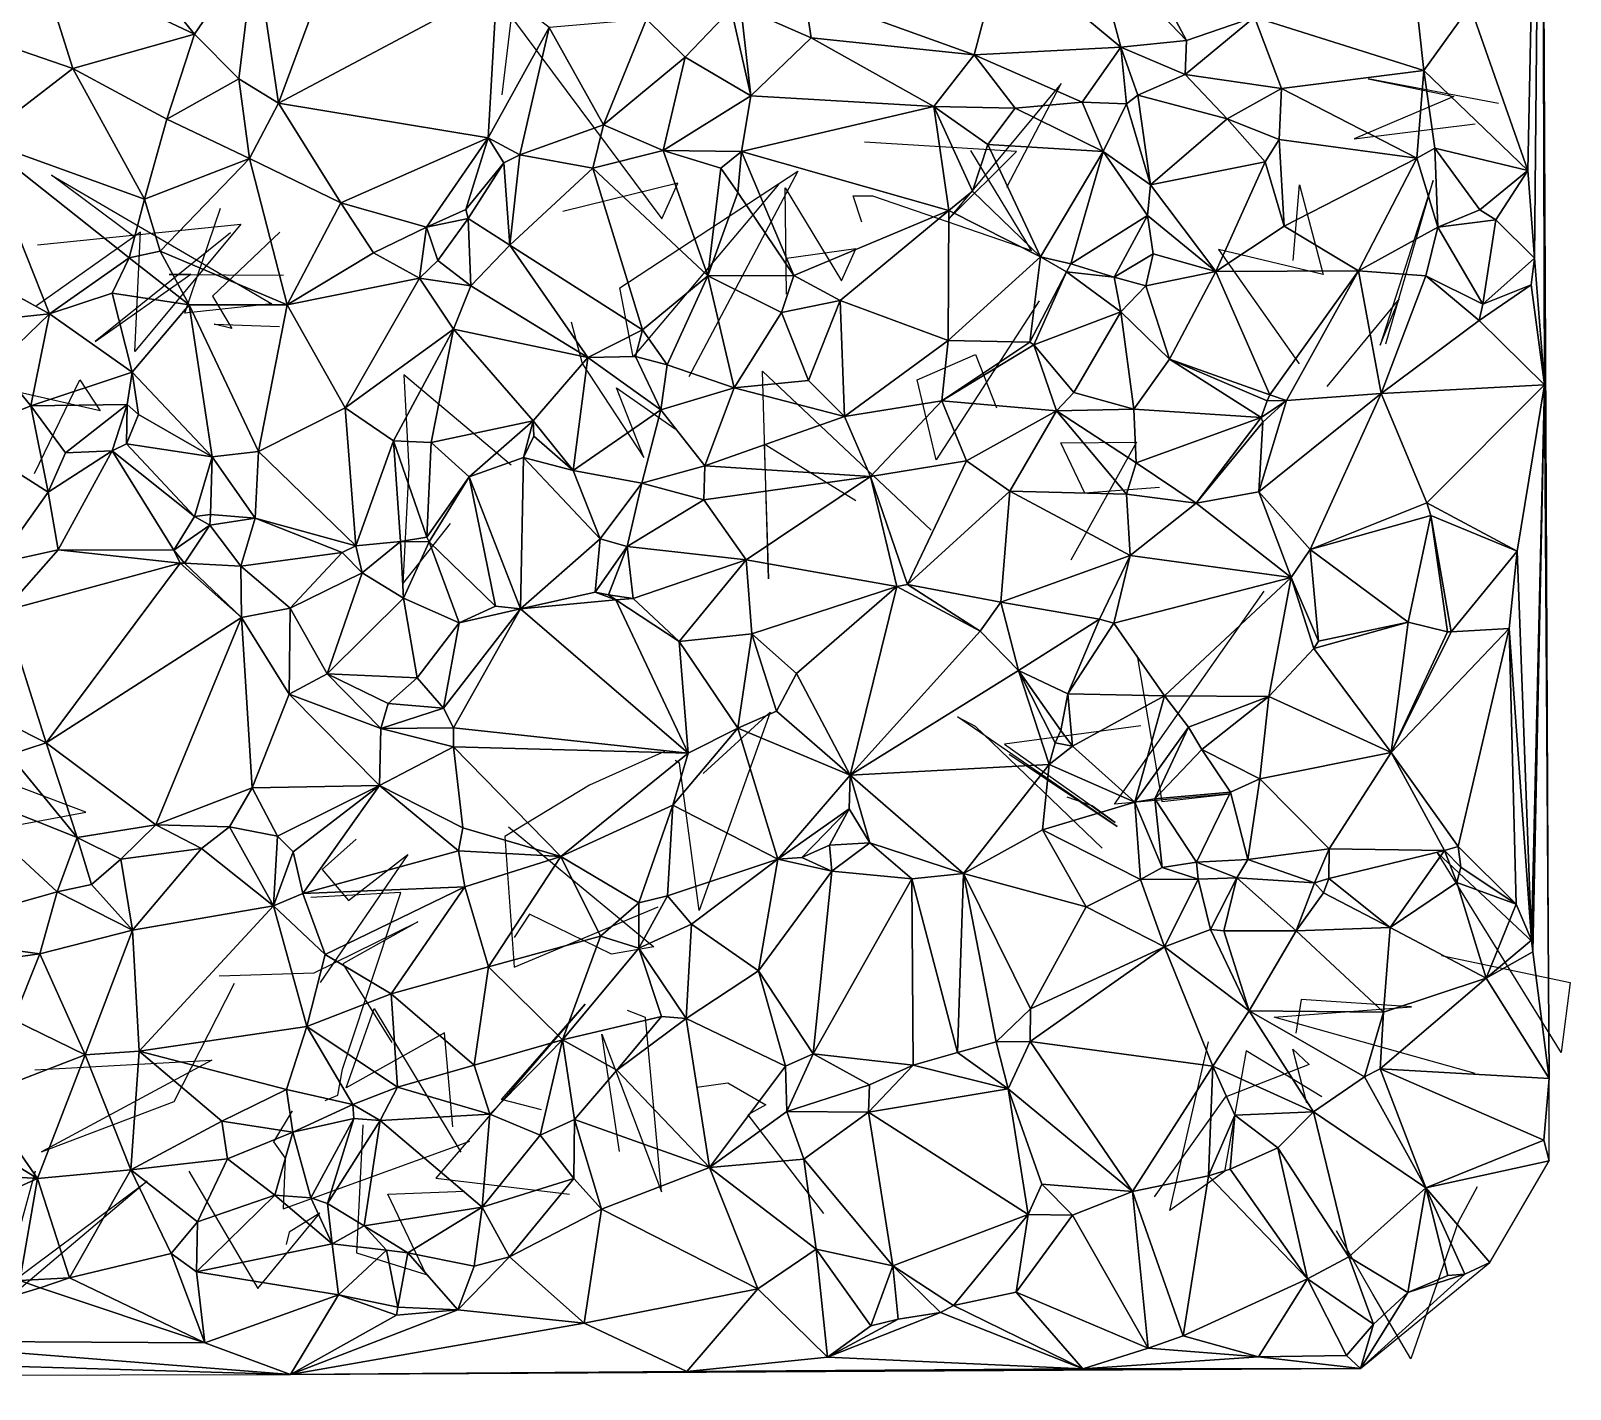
# Model space of a CAD drawing. Header units: metres. Extents: x -15.7 to 15.3, y -15.5 to 15.4.
# Drawn here: x 1.58 to 15.16, y -15.09 to -3.1 of the extents above; entities that cross this region are included whole.
import ezdxf

# ---------------------------------------------------------------- set-up
doc = ezdxf.new("R2010")
doc.units = ezdxf.units.M
doc.layers.add('CRACKS', color=1, linetype='Continuous')
doc.layers.add('STREET_MESH', color=7, linetype='Continuous')

msp = doc.modelspace()

# ---------------------------------------------------------------- linework, layer by layer
at = {"layer": 'CRACKS'}
for points in [[(5.738, -3.666, 0.1), (5.818, -2.979, 0.1), (7.146, -4.76, 0.1), (7.289, -4.444, 0.1), (6.273, -4.695, 0.1)], [(14.532, -3.743, 0.1), (13.382, -3.524, 0.1), (14.139, -3.679, 0.1), (13.258, -4.055, 0.1), (14.327, -3.92, 0.1)], [(10.191, -4.481, 0.1), (10.672, -3.565, 0.1), (9.681, -4.761, 0.1), (10.276, -4.165, 0.1), (8.935, -4.084, 0.1)], [(8.911, -4.788, 0.1), (8.836, -4.557, 0.1), (9.005, -4.558, 0.1), (10.41, -5.038, 0.1), (9.874, -4.156, 0.1)], [(8.177, -4.456, 0.1), (6.892, -5.976, 0.1), (6.776, -5.37, 0.1), (8.346, -4.339, 0.1), (7.384, -6.155, 0.1)], [(2.497, -4.924, 0.1), (1.76, -4.374, 0.1), (3.705, -5.51, 0.1), (2.935, -5.592, 0.1), (3.252, -4.666, 0.1)], [(12.719, -5.126, 0.1), (12.776, -4.46, 0.1), (12.984, -5.251, 0.1), (12.061, -5.031, 0.1), (12.771, -6.04, 0.1)], [(13.537, -5.862, 0.1), (13.955, -4.42, 0.1), (13.486, -5.875, 0.1), (13.656, -5.467, 0.1), (13.016, -6.238, 0.1)], [(8.247, -5.424, 0.1), (8.236, -4.486, 0.1), (8.733, -5.307, 0.1), (8.859, -5.024, 0.1), (8.248, -5.11, 0.1)], [(1.636, -4.989, 0.1), (3.43, -4.808, 0.1), (2.495, -5.93, 0.1), (2.544, -4.878, 0.1), (1.626, -5.527, 0.1)], [(3.338, -4.883, 0.1), (2.145, -5.841, 0.1), (2.989, -5.249, 0.1), (2.798, -5.252, 0.1), (3.806, -5.258, 0.1)], [(3.774, -4.877, 0.1), (3.181, -5.442, 0.1), (3.351, -5.726, 0.1), (3.195, -5.688, 0.1), (3.77, -5.71, 0.1)], [(10.478, -5.482, 0.1), (9.568, -6.887, 0.1), (9.4, -6.18, 0.1), (9.914, -5.956, 0.1), (10.101, -6.427, 0.1)], [(6.347, -5.67, 0.1), (6.442, -6.037, 0.1), (6.987, -6.865, 0.1), (6.745, -6.251, 0.1), (7.264, -6.612, 0.1)], [(8.86, -7.247, 0.1), (8.051, -6.747, 0.1), (8.087, -7.936, 0.1), (8.035, -6.104, 0.1), (9.524, -7.508, 0.1)], [(1.609, -7.006, 0.1), (2.009, -6.179, 0.1), (2.189, -6.454, 0.1), (1.073, -6.2, 0.1), (0.945, -6.641, 0.1)], [(5.815, -6.932, 0.1), (4.869, -6.136, 0.1), (4.912, -6.957, 0.1), (4.86, -7.981, 0.1), (5.281, -7.447, 0.1)], [(11.539, -7.129, 0.1), (10.879, -7.179, 0.1), (10.668, -6.736, 0.1), (11.335, -6.729, 0.1), (10.758, -7.772, 0.1)], [(11.342, -8.615, 0.1), (11.56, -9.902, 0.1), (12.166, -9.833, 0.1), (11.142, -9.926, 0.1), (12.463, -8.046, 0.1)], [(7.512, -9.655, 0.1), (8.104, -9.113, 0.1), (7.475, -10.863, 0.1), (7.303, -9.563, 0.1), (7.263, -9.539, 0.1)], [(10.211, -9.484, 0.1), (11.167, -10.121, 0.1), (9.756, -9.153, 0.1), (9.912, -9.237, 0.1), (11.033, -10.314, 0.1)], [(11.374, -9.234, 0.1), (10.171, -9.396, 0.1), (11.148, -10.085, 0.1), (10.946, -9.94, 0.1), (10.725, -9.863, 0.1)], [(1.492, -10.289, 0.1), (0.432, -9.997, 0.1), (1.039, -10.187, 0.1), (2.062, -9.996, 0.1), (0.521, -9.412, 0.1)], [(7.17, -9.46, 0.1), (6.508, -9.758, 0.1), (5.761, -10.209, 0.1), (5.843, -11.364, 0.1), (7.113, -10.831, 0.1)], [(5.794, -10.124, 0.1), (7.076, -11.183, 0.1), (6.703, -11.247, 0.1), (5.978, -10.894, 0.1), (5.844, -11.102, 0.1)], [(4.447, -10.234, 0.1), (4.147, -10.5, 0.1), (4.381, -10.775, 0.1), (4.904, -10.368, 0.1), (4.131, -11.498, 0.1)], [(14.028, -11.26, 0.1), (15.165, -11.499, 0.1), (15.086, -12.116, 0.1), (13.993, -10.353, 0.1), (14.838, -11.145, 0.1)], [(4.174, -12.539, 0.1), (4.285, -12.491, 0.1), (4.328, -12.262, 0.1), (4.841, -10.703, 0.1), (4.048, -10.748, 0.1)], [(3.238, -11.44, 0.1), (4.077, -11.412, 0.1), (4.993, -10.962, 0.1), (4.331, -11.332, 0.1), (4.762, -12.027, 0.1)], [(1.611, -12.27, 0.1), (3.174, -12.183, 0.1), (1.669, -12.992, 0.1), (2.842, -12.547, 0.1), (3.374, -11.503, 0.1)], [(14.326, -12.301, 0.1), (12.553, -11.805, 0.1), (13.765, -11.714, 0.1), (12.791, -11.647, 0.1), (12.744, -11.946, 0.1)], [(5.302, -12.773, 0.1), (5.229, -11.942, 0.1), (4.359, -12.429, 0.1), (4.607, -11.727, 0.1), (5.373, -12.994, 0.1)], [(6.083, -12.622, 0.1), (5.731, -12.532, 0.1), (6.47, -11.688, 0.1), (5.15, -13.226, 0.1), (6.332, -13.366, 0.1)], [(6.773, -12.988, 0.1), (6.618, -11.953, 0.1), (7.144, -13.346, 0.1), (7.002, -11.806, 0.1), (6.842, -11.744, 0.1)], [(12.84, -12.562, 0.1), (12.717, -12.085, 0.1), (12.861, -12.221, 0.1), (12.119, -12.51, 0.1), (11.492, -13.389, 0.1)], [(12.971, -12.508, 0.1), (12.304, -12.102, 0.1), (12.114, -13.166, 0.1), (11.63, -13.509, 0.1), (11.973, -12.021, 0.1)], [(7.454, -12.423, 0.1), (7.729, -12.383, 0.1), (8.064, -12.579, 0.1), (7.905, -12.667, 0.1), (8.573, -13.535, 0.1)], [(3.883, -12.63, 0.1), (3.718, -12.904, 0.1), (3.82, -13.048, 0.1), (3.803, -13.495, 0.1), (5.451, -12.899, 0.1)], [(4.508, -12.754, 0.1), (4.452, -13.885, 0.1), (5.067, -14.074, 0.1), (4.728, -13.365, 0.1), (5.403, -13.34, 0.1)], [(1.173, -14.315, 0.1), (2.603, -13.252, 0.1), (1.34, -14.319, 0.1), (1.092, -15.087, 0.1), (1.617, -13.16, 0.1)], [(2.971, -13.162, 0.1), (3.58, -14.197, 0.1), (4.127, -13.534, 0.1), (3.858, -13.702, 0.1), (3.831, -13.809, 0.1)], [(14.343, -13.301, 0.1), (14.175, -13.613, 0.1), (13.758, -14.818, 0.1), (13.423, -14.248, 0.1), (13.101, -13.69, 0.1)]]:
    msp.add_polyline3d(points, dxfattribs=at)
at = {"layer": 'STREET_MESH'}
for points in [[(14.283, -2.882), (14.792, -4.332), (14.915, 1.71)], [(14.792, -4.332), (14.85, -5.106), (14.915, 1.71)], [(14.85, -5.106), (14.939, -6.224), (14.915, 1.71)], [(14.939, -6.224), (14.979, -12.345), (14.915, 1.71)], [(3.021, -3.13), (2.011, -1.891), (1.646, -2.481)], [(2.011, -1.891), (3.021, -3.13), (3.558, -2.344)], [(13.712, -1.979), (12.379, -2.981), (13.872, -3.451)], [(14.283, -2.882), (13.712, -1.979), (13.872, -3.451)], [(4.358, -2.137), (3.558, -2.344), (3.762, -3.74)], [(5.69, -2.712), (4.358, -2.137), (3.762, -3.74)], [(10.951, -2.322), (11.779, -3.187), (11.191, -2.089)], [(11.779, -3.187), (12.379, -2.981), (11.191, -2.089)], [(3.021, -3.13), (3.412, -3.525), (3.558, -2.344)], [(3.558, -2.344), (3.412, -3.525), (3.762, -3.74)], [(9.903, -3.314), (10.15, -2.373), (8.405, -2.77)], [(11.199, -3.246), (10.15, -2.373), (9.903, -3.314)], [(10.951, -2.322), (10.15, -2.373), (11.199, -3.246)], [(11.779, -3.187), (10.951, -2.322), (11.199, -3.246)], [(1.646, -2.481), (0.499, -2.937), (1.946, -3.434)], [(3.021, -3.13), (1.646, -2.481), (1.946, -3.434)], [(5.614, -4.046), (5.69, -2.712), (3.762, -3.74)], [(5.69, -2.712), (5.614, -4.046), (6.153, -3.071)], [(7.843, -2.892), (8.464, -3.163), (8.405, -2.77)], [(8.464, -3.163), (9.903, -3.314), (8.405, -2.77)], [(1.946, -3.434), (0.499, -2.937), (1.128, -4.063)], [(7.757, -2.911), (7.012, -2.999), (7.351, -3.332)], [(7.933, -3.673), (7.757, -2.911), (7.351, -3.332)], [(7.933, -3.673), (7.843, -2.892), (7.757, -2.911)], [(7.843, -2.892), (7.933, -3.673), (8.464, -3.163)], [(12.379, -2.981), (11.766, -3.487), (12.615, -3.61)], [(12.379, -2.981), (11.779, -3.187), (11.766, -3.487)], [(12.379, -2.981), (12.615, -3.61), (13.872, -3.451)], [(14.283, -2.882), (13.872, -3.451), (14.792, -4.332)], [(5.614, -4.046), (5.893, -4.196), (6.153, -3.071)], [(6.153, -3.071), (5.893, -4.196), (6.63, -3.929)], [(7.012, -2.999), (6.153, -3.071), (6.63, -3.929)], [(7.351, -3.332), (7.012, -2.999), (6.63, -3.929)], [(2.777, -3.879), (3.021, -3.13), (1.946, -3.434)], [(3.021, -3.13), (2.777, -3.879), (3.412, -3.525)], [(8.464, -3.163), (7.933, -3.673), (9.548, -3.768)], [(8.464, -3.163), (9.548, -3.768), (9.903, -3.314)], [(10.858, -3.729), (11.199, -3.246), (9.903, -3.314)], [(10.858, -3.729), (11.249, -3.745), (11.199, -3.246)], [(11.766, -3.487), (11.779, -3.187), (11.199, -3.246)], [(11.347, -3.669), (11.766, -3.487), (11.199, -3.246)], [(11.249, -3.745), (11.347, -3.669), (11.199, -3.246)], [(7.159, -4.157), (7.351, -3.332), (6.63, -3.929)], [(7.159, -4.157), (7.933, -3.673), (7.351, -3.332)], [(9.548, -3.768), (10.264, -3.783), (9.903, -3.314)], [(10.264, -3.783), (10.858, -3.729), (9.903, -3.314)], [(2.58, -4.585), (1.946, -3.434), (1.128, -4.063)], [(2.58, -4.585), (2.777, -3.879), (1.946, -3.434)], [(3.412, -3.525), (2.777, -3.879), (3.508, -4.227)], [(3.412, -3.525), (3.508, -4.227), (3.762, -3.74)], [(11.347, -3.669), (12.138, -3.876), (11.766, -3.487)], [(11.766, -3.487), (12.138, -3.876), (12.615, -3.61)], [(12.615, -3.61), (13.812, -4.224), (13.872, -3.451)], [(13.812, -4.224), (13.971, -4.137), (13.872, -3.451)], [(13.872, -3.451), (13.971, -4.137), (14.792, -4.332)], [(12.615, -3.61), (12.138, -3.876), (12.597, -4.06)], [(13.812, -4.224), (12.615, -3.61), (12.597, -4.06)], [(3.508, -4.227), (4.314, -4.618), (3.762, -3.74)], [(4.314, -4.618), (5.614, -4.046), (3.762, -3.74)], [(7.933, -3.673), (7.159, -4.157), (7.851, -4.165)], [(7.933, -3.673), (7.851, -4.165), (9.548, -3.768)], [(9.548, -3.768), (7.851, -4.165), (9.679, -4.686)], [(9.888, -4.517), (9.548, -3.768), (9.679, -4.686)], [(9.888, -4.517), (10.025, -4.104), (9.548, -3.768)], [(10.025, -4.104), (10.264, -3.783), (9.548, -3.768)], [(11.042, -4.166), (10.264, -3.783), (10.025, -4.104)], [(10.858, -3.729), (10.264, -3.783), (11.042, -4.166)], [(11.249, -3.745), (10.858, -3.729), (11.042, -4.166)], [(11.46, -4.461), (11.249, -3.745), (11.042, -4.166)], [(11.249, -3.745), (11.46, -4.461), (11.347, -3.669)], [(11.347, -3.669), (11.46, -4.461), (12.138, -3.876)], [(2.777, -3.879), (2.58, -4.585), (3.508, -4.227)], [(5.893, -4.196), (6.538, -4.314), (6.63, -3.929)], [(6.538, -4.314), (7.159, -4.157), (6.63, -3.929)], [(11.46, -4.461), (12.473, -4.257), (12.138, -3.876)], [(12.138, -3.876), (12.473, -4.257), (12.597, -4.06)], [(0.576, -4.958), (1.742, -5.598), (1.128, -4.063)], [(2.445, -5.104), (2.58, -4.585), (1.128, -4.063)], [(1.742, -5.598), (2.445, -5.104), (1.128, -4.063)], [(4.314, -4.618), (5.07, -4.833), (5.614, -4.046)], [(5.614, -4.046), (5.07, -4.833), (5.415, -4.676)], [(5.752, -4.265), (5.614, -4.046), (5.415, -4.676)], [(5.752, -4.265), (5.893, -4.196), (5.614, -4.046)], [(12.473, -4.257), (12.64, -4.825), (12.597, -4.06)], [(12.64, -4.825), (13.812, -4.224), (12.597, -4.06)], [(5.893, -4.196), (5.752, -4.265), (5.804, -4.993)], [(5.893, -4.196), (5.804, -4.993), (6.538, -4.314)], [(7.553, -5.262), (7.159, -4.157), (6.538, -4.314)], [(7.159, -4.157), (7.668, -4.314), (7.851, -4.165)], [(7.159, -4.157), (7.553, -5.262), (7.668, -4.314)], [(7.668, -4.314), (7.818, -4.528), (7.851, -4.165)], [(7.818, -4.528), (8.312, -5.26), (7.851, -4.165)], [(7.851, -4.165), (8.312, -5.26), (9.679, -4.686)], [(9.888, -4.517), (10.489, -5.094), (10.025, -4.104)], [(10.489, -5.094), (11.042, -4.166), (10.025, -4.104)], [(10.756, -5.158), (11.042, -4.166), (10.489, -5.094)], [(11.042, -4.166), (10.756, -5.158), (11.434, -4.729)], [(11.46, -4.461), (11.042, -4.166), (11.434, -4.729)], [(13.997, -4.832), (13.971, -4.137), (13.812, -4.224)], [(13.997, -4.832), (14.366, -4.681), (13.971, -4.137)], [(13.971, -4.137), (14.366, -4.681), (14.792, -4.332)], [(3.508, -4.227), (2.58, -4.585), (2.718, -5.045)], [(3.508, -4.227), (2.718, -5.045), (3.84, -5.518)], [(4.314, -4.618), (3.508, -4.227), (3.84, -5.518)], [(5.438, -4.757), (5.752, -4.265), (5.415, -4.676)], [(5.752, -4.265), (5.438, -4.757), (5.804, -4.993)], [(5.804, -4.993), (6.977, -5.74), (6.538, -4.314)], [(6.977, -5.74), (7.553, -5.262), (6.538, -4.314)], [(7.553, -5.262), (7.818, -4.528), (7.668, -4.314)], [(12.473, -4.257), (11.46, -4.461), (12.036, -5.223)], [(12.64, -4.825), (12.473, -4.257), (12.036, -5.223)], [(13.812, -4.224), (12.64, -4.825), (13.297, -5.218)], [(13.997, -4.832), (13.812, -4.224), (13.297, -5.218)], [(14.366, -4.681), (14.509, -4.769), (14.792, -4.332)], [(14.509, -4.769), (14.85, -5.106), (14.792, -4.332)], [(12.036, -5.223), (11.46, -4.461), (11.434, -4.729)], [(2.58, -4.585), (2.445, -5.104), (2.718, -5.045)], [(4.601, -5.059), (4.314, -4.618), (3.84, -5.518)], [(4.601, -5.059), (5.07, -4.833), (4.314, -4.618)], [(8.312, -5.26), (7.818, -4.528), (7.553, -5.262)], [(10.489, -5.094), (9.888, -4.517), (9.679, -4.686)], [(5.07, -4.833), (5.438, -4.757), (5.415, -4.676)], [(8.312, -5.26), (8.721, -5.479), (9.679, -4.686)], [(8.721, -5.479), (9.675, -5.834), (9.679, -4.686)], [(9.675, -5.834), (10.489, -5.094), (9.679, -4.686)], [(10.756, -5.158), (11.138, -5.274), (11.434, -4.729)], [(11.138, -5.274), (11.484, -5.07), (11.434, -4.729)], [(11.484, -5.07), (12.036, -5.223), (11.434, -4.729)], [(14.509, -4.769), (14.366, -4.681), (13.997, -4.832)], [(5.07, -4.833), (4.601, -5.059), (5.008, -5.283)], [(5.168, -5.128), (5.07, -4.833), (5.008, -5.283)], [(5.438, -4.757), (5.07, -4.833), (5.168, -5.128)], [(5.438, -4.757), (5.168, -5.128), (5.459, -5.352)], [(5.804, -4.993), (5.438, -4.757), (5.459, -5.352)], [(12.64, -4.825), (12.036, -5.223), (13.297, -5.218)], [(13.891, -5.262), (13.997, -4.832), (13.297, -5.218)], [(13.997, -4.832), (13.891, -5.262), (14.394, -5.512)], [(14.509, -4.769), (13.997, -4.832), (14.394, -5.512)], [(14.85, -5.106), (14.509, -4.769), (14.394, -5.512)], [(0.907, -5.687), (1.742, -5.598), (0.576, -4.958)], [(6.492, -5.984), (5.804, -4.993), (5.459, -5.352)], [(6.492, -5.984), (6.977, -5.74), (5.804, -4.993)], [(2.445, -5.104), (1.742, -5.598), (2.294, -5.416)], [(2.445, -5.104), (2.294, -5.416), (2.974, -5.518)], [(2.718, -5.045), (2.445, -5.104), (2.974, -5.518)], [(3.84, -5.518), (2.718, -5.045), (2.974, -5.518)], [(5.008, -5.283), (4.601, -5.059), (3.84, -5.518)], [(5.168, -5.128), (5.008, -5.283), (5.459, -5.352)], [(10.489, -5.094), (9.675, -5.834), (10.394, -5.849)], [(10.718, -5.227), (10.489, -5.094), (10.394, -5.849)], [(10.718, -5.227), (10.756, -5.158), (10.489, -5.094)], [(11.138, -5.274), (10.756, -5.158), (10.718, -5.227)], [(11.484, -5.07), (11.138, -5.274), (11.419, -5.351)], [(12.036, -5.223), (11.484, -5.07), (11.419, -5.351)], [(14.819, -5.341), (14.85, -5.106), (14.394, -5.512)], [(14.939, -6.224), (14.85, -5.106), (14.819, -5.341)], [(4.352, -6.426), (5.008, -5.283), (3.84, -5.518)], [(4.352, -6.426), (5.308, -5.734), (5.008, -5.283)], [(5.008, -5.283), (5.308, -5.734), (5.459, -5.352)], [(6.977, -5.74), (7.193, -6.049), (7.553, -5.262)], [(7.193, -6.049), (7.784, -6.251), (7.553, -5.262)], [(8.203, -5.587), (8.312, -5.26), (7.553, -5.262)], [(7.784, -6.251), (8.203, -5.587), (7.553, -5.262)], [(8.203, -5.587), (8.721, -5.479), (8.312, -5.26)], [(10.43, -5.872), (10.718, -5.227), (10.394, -5.849)], [(10.43, -5.872), (11.198, -5.579), (10.718, -5.227)], [(11.198, -5.579), (11.138, -5.274), (10.718, -5.227)], [(11.138, -5.274), (11.198, -5.579), (11.419, -5.351)], [(11.629, -5.998), (12.036, -5.223), (11.419, -5.351)], [(11.629, -5.998), (12.514, -6.312), (12.036, -5.223)], [(12.036, -5.223), (12.514, -6.312), (13.297, -5.218)], [(12.514, -6.312), (12.661, -6.363), (13.297, -5.218)], [(12.661, -6.363), (13.496, -6.302), (13.297, -5.218)], [(13.496, -6.302), (13.891, -5.262), (13.297, -5.218)], [(14.362, -5.658), (13.891, -5.262), (13.496, -6.302)], [(13.891, -5.262), (14.362, -5.658), (14.394, -5.512)], [(2.294, -5.416), (1.742, -5.598), (2.47, -6.113)], [(2.294, -5.416), (2.47, -6.113), (2.974, -5.518)], [(5.308, -5.734), (6.492, -5.984), (5.459, -5.352)], [(11.198, -5.579), (11.629, -5.998), (11.419, -5.351)], [(14.362, -5.658), (14.819, -5.341), (14.394, -5.512)], [(14.939, -6.224), (14.819, -5.341), (14.362, -5.658)], [(2.47, -6.113), (3.177, -6.86), (2.974, -5.518)], [(3.585, -6.813), (3.84, -5.518), (2.974, -5.518)], [(3.177, -6.86), (3.585, -6.813), (2.974, -5.518)], [(4.352, -6.426), (3.84, -5.518), (3.585, -6.813)], [(8.721, -5.479), (8.203, -5.587), (8.441, -6.186)], [(8.76, -6.505), (8.721, -5.479), (8.441, -6.186)], [(8.721, -5.479), (8.76, -6.505), (9.675, -5.834)], [(1.742, -5.598), (0.907, -5.687), (1.276, -6.044)], [(1.577, -6.411), (1.742, -5.598), (1.276, -6.044)], [(1.742, -5.598), (1.577, -6.411), (2.47, -6.113)], [(8.203, -5.587), (7.784, -6.251), (8.441, -6.186)], [(10.43, -5.872), (10.783, -6.291), (11.198, -5.579)], [(11.198, -5.579), (10.783, -6.291), (11.312, -6.44)], [(11.629, -5.998), (11.198, -5.579), (11.312, -6.44)], [(14.939, -6.224), (14.362, -5.658), (13.496, -6.302)], [(5.308, -5.734), (4.352, -6.426), (4.779, -6.72)], [(5.11, -6.733), (5.308, -5.734), (4.779, -6.72)], [(5.308, -5.734), (5.11, -6.733), (6.012, -6.541)], [(6.492, -5.984), (5.308, -5.734), (6.012, -6.541)], [(6.492, -5.984), (6.915, -5.975), (6.977, -5.74)], [(6.915, -5.975), (7.193, -6.049), (6.977, -5.74)], [(8.76, -6.505), (9.617, -6.367), (9.675, -5.834)], [(9.675, -5.834), (9.617, -6.367), (10.394, -5.849)], [(6.915, -5.975), (6.492, -5.984), (7.137, -6.445)], [(7.193, -6.049), (6.915, -5.975), (7.137, -6.445)], [(9.617, -6.367), (10.43, -5.872), (10.394, -5.849)], [(10.629, -6.455), (10.43, -5.872), (9.617, -6.367)], [(10.783, -6.291), (10.43, -5.872), (10.629, -6.455)], [(1.577, -6.411), (1.276, -6.044), (0.938, -6.668)], [(1.577, -6.411), (2.428, -6.398), (2.47, -6.113)], [(2.428, -6.398), (2.528, -6.486), (2.47, -6.113)], [(2.528, -6.486), (3.177, -6.86), (2.47, -6.113)], [(6.365, -6.98), (6.492, -5.984), (6.012, -6.541)], [(6.492, -5.984), (6.365, -6.98), (7.137, -6.445)], [(7.784, -6.251), (7.193, -6.049), (7.137, -6.445)], [(12.437, -6.512), (11.629, -5.998), (11.312, -6.44)], [(11.629, -5.998), (12.491, -6.367), (12.514, -6.312)], [(12.491, -6.367), (11.629, -5.998), (12.437, -6.512)], [(7.527, -6.938), (7.784, -6.251), (7.137, -6.445)], [(7.784, -6.251), (7.527, -6.938), (8.76, -6.505)], [(7.784, -6.251), (8.76, -6.505), (8.441, -6.186)], [(14.939, -6.224), (13.496, -6.302), (13.898, -7.265)], [(14.696, -7.693), (14.939, -6.224), (13.898, -7.265)], [(14.823, -11.126), (14.939, -6.224), (14.696, -7.693)], [(14.834, -11.227), (14.939, -6.224), (14.823, -11.126)], [(14.939, -6.224), (14.834, -11.227), (14.979, -12.345)], [(9.617, -6.367), (8.76, -6.505), (8.988, -7.032)], [(9.837, -6.895), (9.617, -6.367), (8.988, -7.032)], [(9.837, -6.895), (10.629, -6.455), (9.617, -6.367)], [(10.783, -6.291), (10.629, -6.455), (11.312, -6.44)], [(12.415, -7.169), (12.868, -7.678), (13.496, -6.302)], [(12.661, -6.363), (12.415, -7.169), (13.496, -6.302)], [(12.415, -7.169), (12.661, -6.363), (12.452, -6.555)], [(12.661, -6.363), (12.437, -6.512), (12.452, -6.555)], [(12.491, -6.367), (12.437, -6.512), (12.661, -6.363)], [(12.491, -6.367), (12.661, -6.363), (12.514, -6.312)], [(13.496, -6.302), (12.868, -7.678), (13.898, -7.265)], [(1.728, -7.173), (1.577, -6.411), (0.938, -6.668)], [(1.882, -6.825), (2.428, -6.398), (1.577, -6.411)], [(1.882, -6.825), (1.577, -6.411), (1.728, -7.173)], [(2.428, -6.398), (1.882, -6.825), (2.294, -6.806)], [(2.421, -6.744), (2.428, -6.398), (2.294, -6.806)], [(2.421, -6.744), (2.528, -6.486), (2.428, -6.398)], [(2.528, -6.486), (2.421, -6.744), (3.177, -6.86)], [(4.445, -7.644), (4.352, -6.426), (3.585, -6.813)], [(4.352, -6.426), (4.445, -7.644), (4.779, -6.72)], [(6.365, -6.98), (6.97, -7.092), (7.137, -6.445)], [(6.97, -7.092), (7.527, -6.938), (7.137, -6.445)], [(8.76, -6.505), (7.527, -6.938), (8.988, -7.032)], [(10.629, -6.455), (9.837, -6.895), (10.219, -7.163)], [(11.249, -7.188), (10.629, -6.455), (10.219, -7.163)], [(10.629, -6.455), (11.332, -6.914), (11.312, -6.44)], [(11.249, -7.188), (11.332, -6.914), (10.629, -6.455)], [(11.332, -6.914), (12.437, -6.512), (11.312, -6.44)], [(12.437, -6.512), (11.332, -6.914), (11.864, -7.268)], [(12.437, -6.512), (11.864, -7.268), (12.452, -6.555)], [(5.11, -6.733), (5.445, -7.037), (6.012, -6.541)], [(5.445, -7.037), (5.924, -6.865), (6.012, -6.541)], [(5.924, -6.865), (6.017, -6.677), (6.012, -6.541)], [(6.017, -6.677), (6.365, -6.98), (6.012, -6.541)], [(11.864, -7.268), (12.415, -7.169), (12.452, -6.555)], [(1.283, -7.797), (1.728, -7.173), (0.938, -6.668)], [(2.421, -6.744), (2.294, -6.806), (3.021, -7.387)], [(2.421, -6.744), (3.021, -7.387), (3.177, -6.86)], [(4.445, -7.644), (4.838, -7.607), (4.779, -6.72)], [(4.838, -7.607), (5.071, -7.57), (4.779, -6.72)], [(5.071, -7.57), (5.11, -6.733), (4.779, -6.72)], [(5.445, -7.037), (5.11, -6.733), (5.071, -7.57)], [(6.365, -6.98), (6.017, -6.677), (5.924, -6.865)], [(2.294, -6.806), (1.728, -7.173), (1.819, -7.681)], [(2.294, -6.806), (1.882, -6.825), (1.728, -7.173)], [(2.84, -7.683), (2.294, -6.806), (1.819, -7.681)], [(2.294, -6.806), (2.84, -7.683), (3.021, -7.387)], [(3.021, -7.387), (3.163, -7.37), (3.177, -6.86)], [(3.177, -6.86), (3.163, -7.37), (3.558, -7.4)], [(3.177, -6.86), (3.558, -7.4), (3.585, -6.813)], [(3.558, -7.4), (4.445, -7.644), (3.585, -6.813)], [(5.899, -8.2), (5.924, -6.865), (5.445, -7.037)], [(5.899, -8.2), (6.603, -7.583), (5.924, -6.865)], [(6.603, -7.583), (6.365, -6.98), (5.924, -6.865)], [(9.314, -7.987), (9.837, -6.895), (8.988, -7.032)], [(9.837, -6.895), (9.314, -7.987), (10.219, -7.163)], [(11.332, -6.914), (11.249, -7.188), (11.864, -7.268)], [(5.093, -7.61), (5.445, -7.037), (5.071, -7.57)], [(5.678, -8.178), (5.445, -7.037), (5.093, -7.61)], [(5.678, -8.178), (5.899, -8.2), (5.445, -7.037)], [(6.365, -6.98), (6.603, -7.583), (6.97, -7.092)], [(6.97, -7.092), (7.517, -7.238), (7.527, -6.938)], [(7.527, -6.938), (7.517, -7.238), (8.988, -7.032)], [(7.517, -7.238), (7.891, -7.77), (8.988, -7.032)], [(7.891, -7.77), (9.22, -8.004), (8.988, -7.032)], [(9.22, -8.004), (9.314, -7.987), (8.988, -7.032)], [(1.728, -7.173), (1.283, -7.797), (1.819, -7.681)], [(6.603, -7.583), (6.84, -7.652), (6.97, -7.092)], [(6.84, -7.652), (7.517, -7.238), (6.97, -7.092)], [(9.314, -7.987), (10.14, -8.142), (10.219, -7.163)], [(10.14, -8.142), (11.28, -7.729), (10.219, -7.163)], [(11.28, -7.729), (11.249, -7.188), (10.219, -7.163)], [(11.249, -7.188), (11.28, -7.729), (11.864, -7.268)], [(12.415, -7.169), (11.864, -7.268), (12.701, -7.925)], [(12.868, -7.678), (12.415, -7.169), (12.701, -7.925)], [(7.517, -7.238), (6.84, -7.652), (7.891, -7.77)], [(11.864, -7.268), (11.28, -7.729), (12.701, -7.925)], [(12.868, -7.678), (13.936, -7.378), (13.898, -7.265)], [(13.936, -7.378), (14.696, -7.693), (13.898, -7.265)], [(2.84, -7.683), (3.157, -7.462), (3.021, -7.387)], [(3.157, -7.462), (2.84, -7.683), (2.933, -7.798)], [(3.157, -7.462), (2.933, -7.798), (3.43, -7.825)], [(3.157, -7.462), (3.163, -7.37), (3.021, -7.387)], [(3.163, -7.37), (3.157, -7.462), (3.558, -7.4)], [(3.558, -7.4), (3.157, -7.462), (3.43, -7.825)], [(4.326, -7.705), (3.558, -7.4), (3.43, -7.825)], [(4.326, -7.705), (4.445, -7.644), (3.558, -7.4)], [(12.868, -7.678), (13.733, -8.319), (13.936, -7.378)], [(13.936, -7.378), (13.733, -8.319), (14.083, -8.403)], [(13.936, -7.378), (14.113, -8.405), (14.696, -7.693)], [(14.113, -8.405), (13.936, -7.378), (14.083, -8.403)], [(4.838, -7.607), (4.445, -7.644), (4.502, -7.883)], [(4.838, -7.607), (4.502, -7.883), (4.865, -8.107)], [(4.838, -7.607), (5.093, -7.61), (5.071, -7.57)], [(5.093, -7.61), (4.838, -7.607), (4.865, -8.107)], [(5.356, -8.324), (5.093, -7.61), (4.865, -8.107)], [(5.356, -8.324), (5.678, -8.178), (5.093, -7.61)], [(6.558, -8.054), (6.603, -7.583), (5.899, -8.2)], [(6.558, -8.054), (6.84, -7.652), (6.603, -7.583)], [(1.283, -7.797), (1.345, -8.22), (1.819, -7.681)], [(1.345, -8.22), (2.895, -7.799), (1.819, -7.681)], [(2.895, -7.799), (2.84, -7.683), (1.819, -7.681)], [(2.933, -7.798), (2.84, -7.683), (2.895, -7.799)], [(3.865, -8.196), (4.326, -7.705), (3.43, -7.825)], [(4.326, -7.705), (3.865, -8.196), (4.502, -7.883)], [(4.445, -7.644), (4.326, -7.705), (4.502, -7.883)], [(6.676, -8.077), (6.84, -7.652), (6.558, -8.054)], [(6.676, -8.077), (6.892, -8.11), (6.84, -7.652)], [(6.84, -7.652), (6.892, -8.11), (7.891, -7.77)], [(11.28, -7.729), (10.14, -8.142), (11.01, -8.293)], [(11.136, -8.326), (11.28, -7.729), (11.01, -8.293)], [(11.28, -7.729), (11.136, -8.326), (12.701, -7.925)], [(12.943, -8.486), (12.868, -7.678), (12.701, -7.925)], [(12.943, -8.486), (13.733, -8.319), (12.868, -7.678)], [(14.113, -8.405), (14.626, -8.374), (14.696, -7.693)], [(14.626, -8.374), (14.823, -11.126), (14.696, -7.693)], [(2.895, -7.799), (1.345, -8.22), (1.712, -9.383)], [(2.895, -7.799), (1.712, -9.383), (3.437, -8.276)], [(2.933, -7.798), (2.895, -7.799), (3.437, -8.276)], [(3.43, -7.825), (2.933, -7.798), (3.437, -8.276)], [(3.865, -8.196), (3.43, -7.825), (3.437, -8.276)], [(6.892, -8.11), (7.299, -8.488), (7.891, -7.77)], [(7.299, -8.488), (7.941, -8.423), (7.891, -7.77)], [(7.891, -7.77), (7.941, -8.423), (9.22, -8.004)], [(4.502, -7.883), (3.865, -8.196), (4.193, -8.776)], [(4.502, -7.883), (4.193, -8.776), (4.865, -8.107)], [(7.941, -8.423), (8.334, -8.772), (9.22, -8.004)], [(9.22, -8.004), (8.334, -8.772), (8.81, -9.668)], [(9.955, -8.397), (9.22, -8.004), (8.81, -9.668)], [(9.314, -7.987), (9.22, -8.004), (9.955, -8.397)], [(10.14, -8.142), (9.314, -7.987), (9.955, -8.397)], [(11.136, -8.326), (11.584, -8.97), (12.701, -7.925)], [(12.701, -7.925), (11.584, -8.97), (12.505, -8.976)], [(12.903, -8.551), (12.701, -7.925), (12.505, -8.976)], [(12.903, -8.551), (12.943, -8.486), (12.701, -7.925)], [(4.193, -8.776), (4.987, -8.809), (4.865, -8.107)], [(4.987, -8.809), (5.356, -8.324), (4.865, -8.107)], [(6.558, -8.054), (5.899, -8.2), (6.741, -8.121)], [(5.899, -8.2), (7.379, -9.475), (6.741, -8.121)], [(6.676, -8.077), (6.558, -8.054), (6.741, -8.121)], [(6.892, -8.11), (6.676, -8.077), (6.741, -8.121)], [(7.299, -8.488), (6.892, -8.11), (6.741, -8.121)], [(7.379, -9.475), (7.299, -8.488), (6.741, -8.121)], [(10.294, -8.745), (10.14, -8.142), (9.955, -8.397)], [(10.14, -8.142), (10.294, -8.745), (11.01, -8.293)], [(1.345, -8.22), (1.037, -9.046), (1.712, -9.383)], [(1.712, -9.383), (2.681, -10.108), (3.437, -8.276)], [(2.681, -10.108), (3.53, -9.781), (3.437, -8.276)], [(3.856, -8.953), (3.865, -8.196), (3.437, -8.276)], [(3.53, -9.781), (3.856, -8.953), (3.437, -8.276)], [(3.865, -8.196), (3.856, -8.953), (4.193, -8.776)], [(5.356, -8.324), (5.22, -9.078), (5.899, -8.2)], [(5.22, -9.078), (5.307, -9.25), (5.899, -8.2)], [(5.307, -9.25), (7.379, -9.475), (5.899, -8.2)], [(5.678, -8.178), (5.356, -8.324), (5.899, -8.2)], [(4.987, -8.809), (5.22, -9.078), (5.356, -8.324)], [(7.817, -9.255), (7.941, -8.423), (7.299, -8.488)], [(7.941, -8.423), (7.817, -9.255), (8.16, -9.103)], [(8.334, -8.772), (7.941, -8.423), (8.16, -9.103)], [(10.294, -8.745), (9.955, -8.397), (8.81, -9.668)], [(10.294, -8.745), (10.731, -8.952), (11.01, -8.293)], [(10.731, -8.952), (11.136, -8.326), (11.01, -8.293)], [(11.136, -8.326), (10.731, -8.952), (11.584, -8.97)], [(13.583, -9.468), (13.733, -8.319), (12.903, -8.551)], [(13.733, -8.319), (12.943, -8.486), (12.903, -8.551)], [(13.733, -8.319), (13.583, -9.468), (14.083, -8.403)], [(14.113, -8.405), (13.583, -9.468), (14.626, -8.374)], [(13.583, -9.468), (14.175, -10.299), (14.626, -8.374)], [(13.583, -9.468), (14.113, -8.405), (14.083, -8.403)], [(14.626, -8.374), (14.175, -10.299), (14.688, -10.807)], [(14.823, -11.126), (14.626, -8.374), (14.688, -10.807)], [(7.817, -9.255), (7.299, -8.488), (7.379, -9.475)], [(13.583, -9.468), (12.903, -8.551), (12.505, -8.976)], [(3.856, -8.953), (4.665, -9.257), (4.193, -8.776)], [(4.665, -9.257), (4.732, -9.035), (4.193, -8.776)], [(4.732, -9.035), (4.987, -8.809), (4.193, -8.776)], [(5.22, -9.078), (4.987, -8.809), (4.732, -9.035)], [(8.334, -8.772), (8.16, -9.103), (8.81, -9.668)], [(10.565, -9.576), (10.294, -8.745), (8.81, -9.668)], [(10.731, -8.952), (10.294, -8.745), (10.668, -9.276)], [(10.294, -8.745), (10.619, -9.384), (10.668, -9.276)], [(10.565, -9.576), (10.619, -9.384), (10.294, -8.745)], [(4.654, -9.759), (3.856, -8.953), (3.53, -9.781)], [(4.654, -9.759), (4.665, -9.257), (3.856, -8.953)], [(10.771, -9.413), (10.731, -8.952), (10.668, -9.276)], [(10.731, -8.952), (10.771, -9.413), (11.584, -8.97)], [(1.037, -9.046), (1.389, -9.488), (1.712, -9.383)], [(4.665, -9.257), (5.22, -9.078), (4.732, -9.035)], [(5.307, -9.25), (5.22, -9.078), (4.665, -9.257)], [(8.16, -9.103), (7.817, -9.255), (8.81, -9.668)], [(10.771, -9.413), (11.321, -9.906), (11.584, -8.97)], [(11.584, -8.97), (11.321, -9.906), (11.796, -9.245)], [(11.584, -8.97), (11.796, -9.245), (12.505, -8.976)], [(11.796, -9.245), (11.912, -9.441), (12.505, -8.976)], [(11.912, -9.441), (12.424, -9.702), (12.505, -8.976)], [(12.424, -9.702), (13.583, -9.468), (12.505, -8.976)], [(4.654, -9.759), (5.307, -9.418), (4.665, -9.257)], [(5.307, -9.418), (5.307, -9.25), (4.665, -9.257)], [(5.307, -9.25), (5.307, -9.418), (7.379, -9.475)], [(7.244, -9.933), (7.817, -9.255), (7.379, -9.475)], [(8.17, -10.409), (7.817, -9.255), (7.244, -9.933)], [(7.817, -9.255), (8.17, -10.409), (8.81, -9.668)], [(10.619, -9.384), (10.771, -9.413), (10.668, -9.276)], [(11.321, -9.906), (11.498, -9.878), (11.796, -9.245)], [(11.498, -9.878), (11.912, -9.441), (11.796, -9.245)], [(1.984, -10.219), (1.389, -9.488), (0.763, -9.734)], [(1.389, -9.488), (1.984, -10.219), (1.712, -9.383)], [(1.984, -10.219), (2.681, -10.108), (1.712, -9.383)], [(5.307, -9.418), (4.654, -9.759), (5.389, -10.133)], [(7.379, -9.475), (5.307, -9.418), (6.254, -10.385)], [(5.307, -9.418), (5.389, -10.133), (6.254, -10.385)], [(7.244, -9.933), (7.379, -9.475), (6.254, -10.385)], [(10.565, -9.576), (10.771, -9.413), (10.619, -9.384)], [(10.771, -9.413), (10.565, -9.576), (11.321, -9.906)], [(11.912, -9.441), (11.498, -9.878), (12.165, -9.819)], [(12.424, -9.702), (11.912, -9.441), (12.165, -9.819)], [(13.583, -9.468), (12.424, -9.702), (13.037, -10.32)], [(14.055, -10.334), (13.583, -9.468), (13.037, -10.32)], [(14.175, -10.299), (13.583, -9.468), (14.055, -10.334)], [(9.808, -10.537), (10.565, -9.576), (8.81, -9.668)], [(10.507, -10.152), (10.565, -9.576), (9.808, -10.537)], [(10.565, -9.576), (10.507, -10.152), (11.321, -9.906)], [(0.456, -11.081), (1.81, -10.697), (0.763, -9.734)], [(1.81, -10.697), (1.984, -10.219), (0.763, -9.734)], [(3.53, -9.781), (2.681, -10.108), (3.331, -10.126)], [(3.754, -10.206), (3.53, -9.781), (3.331, -10.126)], [(3.754, -10.206), (4.654, -9.759), (3.53, -9.781)], [(4.654, -9.759), (3.754, -10.206), (3.891, -10.346)], [(4.654, -9.759), (3.891, -10.346), (3.976, -10.712)], [(5.35, -10.335), (4.654, -9.759), (3.976, -10.712)], [(4.654, -9.759), (5.35, -10.335), (5.389, -10.133)], [(8.17, -10.409), (8.8, -9.965), (8.81, -9.668)], [(8.8, -9.965), (8.982, -10.267), (8.81, -9.668)], [(8.982, -10.267), (9.808, -10.537), (8.81, -9.668)], [(12.318, -10.414), (12.424, -9.702), (12.165, -9.819)], [(12.424, -9.702), (12.318, -10.414), (13.037, -10.32)], [(10.507, -10.152), (11.371, -10.588), (11.321, -9.906)], [(11.563, -10.482), (11.498, -9.878), (11.321, -9.906)], [(11.371, -10.588), (11.563, -10.482), (11.321, -9.906)], [(11.498, -9.878), (11.865, -10.436), (12.165, -9.819)], [(11.498, -9.878), (11.563, -10.482), (11.865, -10.436)], [(11.865, -10.436), (12.318, -10.414), (12.165, -9.819)], [(6.943, -10.794), (7.244, -9.933), (6.254, -10.385)], [(7.244, -9.933), (6.943, -10.794), (7.197, -10.734)], [(8.17, -10.409), (7.244, -9.933), (7.197, -10.734)], [(8.17, -10.409), (8.382, -10.395), (8.8, -9.965)], [(8.382, -10.395), (8.627, -10.285), (8.8, -9.965)], [(8.627, -10.285), (8.982, -10.267), (8.8, -9.965)], [(1.984, -10.219), (2.37, -10.411), (2.681, -10.108)], [(2.37, -10.411), (3.082, -10.316), (2.681, -10.108)], [(2.681, -10.108), (3.082, -10.316), (3.331, -10.126)], [(3.082, -10.316), (3.718, -10.823), (3.331, -10.126)], [(3.718, -10.823), (3.754, -10.206), (3.331, -10.126)], [(5.389, -10.133), (5.35, -10.335), (6.254, -10.385)], [(10.507, -10.152), (9.808, -10.537), (10.893, -10.831)], [(11.371, -10.588), (10.507, -10.152), (10.893, -10.831)], [(1.81, -10.697), (2.111, -10.632), (1.984, -10.219)], [(2.111, -10.632), (2.37, -10.411), (1.984, -10.219)], [(2.474, -11.037), (3.082, -10.316), (2.37, -10.411)], [(3.082, -10.316), (2.474, -11.037), (3.718, -10.823)], [(3.891, -10.346), (3.754, -10.206), (3.718, -10.823)], [(8.627, -10.285), (8.382, -10.395), (8.648, -10.516)], [(8.982, -10.267), (8.627, -10.285), (8.648, -10.516)], [(8.982, -10.267), (8.648, -10.516), (9.352, -10.584)], [(9.808, -10.537), (8.982, -10.267), (9.352, -10.584)], [(12.318, -10.414), (12.908, -10.619), (13.037, -10.32)], [(12.908, -10.619), (13.034, -10.581), (13.037, -10.32)], [(13.034, -10.581), (14.055, -10.334), (13.037, -10.32)], [(14.2, -10.481), (14.175, -10.299), (14.055, -10.334)], [(14.175, -10.299), (14.2, -10.481), (14.688, -10.807)], [(2.111, -10.632), (2.474, -11.037), (2.37, -10.411)], [(3.891, -10.346), (3.718, -10.823), (3.976, -10.712)], [(5.406, -10.655), (5.35, -10.335), (3.976, -10.712)], [(5.35, -10.335), (5.406, -10.655), (6.254, -10.385)], [(5.406, -10.655), (5.615, -11.36), (6.254, -10.385)], [(5.615, -11.36), (6.604, -11.09), (6.254, -10.385)], [(6.604, -11.09), (6.943, -10.794), (6.254, -10.385)], [(7.409, -10.982), (8.17, -10.409), (7.197, -10.734)], [(8.17, -10.409), (7.409, -10.982), (8, -11.394)], [(8.648, -10.516), (8.17, -10.409), (8, -11.394)], [(8.382, -10.395), (8.17, -10.409), (8.648, -10.516)], [(11.563, -10.482), (11.882, -10.587), (11.865, -10.436)], [(12.221, -10.575), (12.318, -10.414), (11.865, -10.436)], [(11.882, -10.587), (12.221, -10.575), (11.865, -10.436)], [(12.221, -10.575), (12.908, -10.619), (12.318, -10.414)], [(14.055, -10.334), (13.034, -10.581), (13.576, -11.012)], [(14.164, -10.615), (14.055, -10.334), (13.576, -11.012)], [(14.2, -10.481), (14.055, -10.334), (14.164, -10.615)], [(8.648, -10.516), (8, -11.394), (8.482, -12.127)], [(9.352, -10.584), (8.648, -10.516), (8.482, -12.127)], [(9.352, -10.584), (8.482, -12.127), (9.364, -12.228)], [(9.756, -12.117), (9.808, -10.537), (9.352, -10.584)], [(9.756, -12.117), (9.352, -10.584), (9.364, -12.228)], [(9.808, -10.537), (9.756, -12.117), (10.098, -12.022)], [(9.808, -10.537), (10.401, -11.73), (10.893, -10.831)], [(10.401, -11.73), (9.808, -10.537), (10.098, -12.022)], [(11.583, -11.183), (11.371, -10.588), (10.893, -10.831)], [(11.563, -10.482), (11.371, -10.588), (11.882, -10.587)], [(11.371, -10.588), (11.583, -11.183), (11.882, -10.587)], [(11.583, -11.183), (11.989, -11.03), (11.882, -10.587)], [(11.989, -11.03), (12.221, -10.575), (11.882, -10.587)], [(11.989, -11.03), (12.106, -11.041), (12.221, -10.575)], [(12.221, -10.575), (12.106, -11.041), (12.746, -11.041)], [(12.908, -10.619), (12.221, -10.575), (12.746, -11.041)], [(12.908, -10.619), (12.987, -10.706), (13.034, -10.581)], [(13.034, -10.581), (12.987, -10.706), (13.576, -11.012)], [(14.2, -10.481), (14.164, -10.615), (14.688, -10.807)], [(1.657, -11.245), (1.81, -10.697), (0.456, -11.081)], [(2.474, -11.037), (1.81, -10.697), (1.657, -11.245)], [(2.111, -10.632), (1.81, -10.697), (2.474, -11.037)], [(3.718, -10.823), (4.174, -11.251), (3.976, -10.712)], [(4.174, -11.251), (5.406, -10.655), (3.976, -10.712)], [(5.406, -10.655), (4.174, -11.251), (4.757, -11.599)], [(5.615, -11.36), (5.406, -10.655), (4.757, -11.599)], [(6.943, -10.794), (6.942, -11.194), (7.197, -10.734)], [(6.942, -11.194), (7.409, -10.982), (7.197, -10.734)], [(12.987, -10.706), (12.908, -10.619), (12.746, -11.041)], [(12.987, -10.706), (12.746, -11.041), (13.576, -11.012)], [(14.423, -11.46), (14.164, -10.615), (13.576, -11.012)], [(14.164, -10.615), (14.423, -11.46), (14.688, -10.807)], [(2.474, -11.037), (2.532, -12.103), (3.718, -10.823)], [(3.718, -10.823), (2.532, -12.103), (4.014, -11.887)], [(4.174, -11.251), (3.718, -10.823), (4.014, -11.887)], [(6.942, -11.194), (6.943, -10.794), (6.604, -11.09)], [(10.401, -11.73), (11.583, -11.183), (10.893, -10.831)], [(14.423, -11.46), (14.823, -11.126), (14.688, -10.807)], [(7.409, -10.982), (6.942, -11.194), (7.36, -11.817)], [(8, -11.394), (7.409, -10.982), (7.36, -11.817)], [(1.657, -11.245), (0.456, -11.081), (0.557, -11.396)], [(2.056, -12.135), (2.474, -11.037), (1.657, -11.245)], [(2.474, -11.037), (2.056, -12.135), (2.532, -12.103)], [(5.615, -11.36), (6.27, -12.004), (6.604, -11.09)], [(6.27, -12.004), (6.942, -11.194), (6.604, -11.09)], [(11.989, -11.03), (11.583, -11.183), (12.332, -11.749)], [(12.106, -11.041), (11.989, -11.03), (12.332, -11.749)], [(12.106, -11.041), (12.332, -11.749), (12.746, -11.041)], [(12.332, -11.749), (13.516, -11.76), (12.746, -11.041)], [(12.746, -11.041), (13.516, -11.76), (13.576, -11.012)], [(13.516, -11.76), (14.423, -11.46), (13.576, -11.012)], [(14.423, -11.46), (14.834, -11.227), (14.823, -11.126)], [(1.422, -11.828), (1.657, -11.245), (0.557, -11.396)], [(1.422, -11.828), (2.056, -12.135), (1.657, -11.245)], [(4.174, -11.251), (4.014, -11.887), (4.757, -11.599)], [(6.942, -11.194), (6.27, -12.004), (7.144, -11.799)], [(6.942, -11.194), (7.144, -11.799), (7.36, -11.817)], [(12.01, -12.236), (11.583, -11.183), (10.399, -12.018)], [(11.583, -11.183), (10.401, -11.73), (10.399, -12.018)], [(11.583, -11.183), (12.01, -12.236), (12.332, -11.749)], [(14.834, -11.227), (14.423, -11.46), (14.979, -12.345)], [(5.489, -12.227), (5.615, -11.36), (4.757, -11.599)], [(5.489, -12.227), (6.27, -12.004), (5.615, -11.36)], [(8.239, -12.237), (8, -11.394), (7.36, -11.817)], [(8, -11.394), (8.239, -12.237), (8.482, -12.127)], [(14.423, -11.46), (13.487, -12.261), (14.979, -12.345)], [(13.516, -11.76), (13.487, -12.261), (14.423, -11.46)], [(4.014, -11.887), (4.813, -12.421), (4.757, -11.599)], [(4.813, -12.421), (5.489, -12.227), (4.757, -11.599)], [(7.144, -11.799), (6.27, -12.004), (6.75, -12.272)], [(7.144, -11.799), (6.75, -12.272), (7.36, -11.817)], [(6.75, -12.272), (7.567, -13.132), (7.36, -11.817)], [(7.567, -13.132), (8.239, -12.237), (7.36, -11.817)], [(10.399, -12.018), (10.401, -11.73), (10.098, -12.022)], [(12.332, -11.749), (12.01, -12.236), (12.9, -12.638)], [(12.332, -11.749), (12.9, -12.638), (13.349, -12.33)], [(13.516, -11.76), (12.332, -11.749), (13.349, -12.33)], [(13.487, -12.261), (13.516, -11.76), (13.349, -12.33)], [(2.056, -12.135), (1.422, -11.828), (1.125, -12.496)], [(2.532, -12.103), (3.832, -12.443), (4.014, -11.887)], [(3.832, -12.443), (4.419, -12.574), (4.014, -11.887)], [(4.014, -11.887), (4.419, -12.574), (4.813, -12.421)], [(5.489, -12.227), (5.627, -12.661), (6.27, -12.004)], [(5.627, -12.661), (6.072, -12.844), (6.27, -12.004)], [(6.072, -12.844), (6.376, -12.706), (6.27, -12.004)], [(6.27, -12.004), (6.376, -12.706), (6.75, -12.272)], [(10.098, -12.022), (9.756, -12.117), (10.205, -12.437)], [(10.399, -12.018), (10.098, -12.022), (10.205, -12.437)], [(11.3, -13.341), (10.399, -12.018), (10.205, -12.437)], [(12.01, -12.236), (10.399, -12.018), (11.3, -13.341)], [(2.056, -12.135), (1.125, -12.496), (1.636, -13.228)], [(2.459, -13.151), (2.056, -12.135), (1.636, -13.228)], [(2.056, -12.135), (2.459, -13.151), (2.532, -12.103)], [(2.459, -13.151), (3.262, -12.722), (2.532, -12.103)], [(2.532, -12.103), (3.262, -12.722), (3.832, -12.443)], [(5.627, -12.661), (5.489, -12.227), (4.813, -12.421)], [(8.239, -12.237), (8.251, -12.636), (8.482, -12.127)], [(8.482, -12.127), (8.251, -12.636), (8.98, -12.4)], [(8.482, -12.127), (8.98, -12.4), (9.364, -12.228)], [(8.98, -12.4), (8.97, -12.643), (9.364, -12.228)], [(8.97, -12.643), (10.205, -12.437), (9.364, -12.228)], [(10.205, -12.437), (9.756, -12.117), (9.364, -12.228)], [(6.376, -12.706), (7.567, -13.132), (6.75, -12.272)], [(8.251, -12.636), (8.239, -12.237), (7.567, -13.132)], [(11.971, -13.205), (12.01, -12.236), (11.3, -13.341)], [(12.01, -12.236), (11.971, -13.205), (12.204, -12.669)], [(12.01, -12.236), (12.204, -12.669), (12.9, -12.638)], [(12.9, -12.638), (13.89, -13.311), (13.349, -12.33)], [(13.89, -13.311), (13.487, -12.261), (13.349, -12.33)], [(13.487, -12.261), (14.931, -12.889), (14.979, -12.345)], [(13.487, -12.261), (13.89, -13.311), (14.931, -12.889)], [(14.979, -12.345), (14.931, -12.889), (14.98, -13.073)], [(1.125, -12.496), (0.657, -12.628), (1.636, -13.228)], [(3.832, -12.443), (3.262, -12.722), (3.889, -12.818)], [(4.419, -12.574), (3.832, -12.443), (3.889, -12.818)], [(4.419, -12.574), (4.659, -12.716), (4.813, -12.421)], [(4.659, -12.716), (5.627, -12.661), (4.813, -12.421)], [(8.251, -12.636), (8.97, -12.643), (8.98, -12.4)], [(10.205, -12.437), (8.97, -12.643), (10.38, -13.544)], [(10.502, -13.277), (10.205, -12.437), (10.38, -13.544)], [(10.502, -13.277), (11.3, -13.341), (10.205, -12.437)], [(0.657, -12.628), (0.367, -13.145), (1.636, -13.228)], [(4.427, -12.699), (4.419, -12.574), (3.889, -12.818)], [(4.659, -12.716), (4.419, -12.574), (4.427, -12.699)], [(8.399, -13.057), (8.251, -12.636), (7.567, -13.132)], [(8.97, -12.643), (8.251, -12.636), (8.399, -13.057)], [(3.312, -13.055), (3.262, -12.722), (2.459, -13.151)], [(3.262, -12.722), (3.312, -13.055), (3.889, -12.818)], [(4.047, -13.397), (4.427, -12.699), (3.889, -12.818)], [(4.194, -13.447), (4.427, -12.699), (4.047, -13.397)], [(4.194, -13.447), (4.659, -12.716), (4.427, -12.699)], [(4.659, -12.716), (4.194, -13.447), (4.518, -13.644)], [(5.561, -13.48), (4.659, -12.716), (4.518, -13.644)], [(4.659, -12.716), (5.561, -13.48), (5.627, -12.661)], [(5.561, -13.48), (6.072, -12.844), (5.627, -12.661)], [(6.072, -12.844), (6.369, -13.228), (6.376, -12.706)], [(6.376, -12.706), (6.369, -13.228), (6.615, -13.497)], [(6.376, -12.706), (6.615, -13.497), (7.567, -13.132)], [(8.97, -12.643), (8.399, -13.057), (9.186, -13.999)], [(10.38, -13.544), (8.97, -12.643), (9.186, -13.999)], [(11.971, -13.205), (12.163, -13.146), (12.204, -12.669)], [(12.204, -12.669), (12.163, -13.146), (12.584, -12.956)], [(12.9, -12.638), (12.204, -12.669), (12.584, -12.956)], [(12.9, -12.638), (12.584, -12.956), (13.211, -13.92)], [(13.89, -13.311), (12.9, -12.638), (13.211, -13.92)], [(3.312, -13.055), (3.73, -13.375), (3.889, -12.818)], [(3.73, -13.375), (4.047, -13.397), (3.889, -12.818)], [(6.369, -13.228), (6.072, -12.844), (5.561, -13.48)], [(14.931, -12.889), (13.89, -13.311), (14.98, -13.073)], [(12.584, -12.956), (12.163, -13.146), (12.847, -14.112)], [(13.211, -13.92), (12.584, -12.956), (12.847, -14.112)], [(1.636, -13.228), (0.367, -13.145), (0.357, -13.803)], [(1.917, -14.104), (2.459, -13.151), (1.636, -13.228)], [(2.815, -13.889), (2.459, -13.151), (1.917, -14.104)], [(3.312, -13.055), (2.459, -13.151), (3.047, -13.61)], [(2.459, -13.151), (2.815, -13.889), (3.047, -13.61)], [(3.73, -13.375), (3.312, -13.055), (3.047, -13.61)], [(6.615, -13.497), (7.994, -14.201), (7.567, -13.132)], [(8.509, -13.851), (8.399, -13.057), (7.567, -13.132)], [(7.994, -14.201), (8.509, -13.851), (7.567, -13.132)], [(8.399, -13.057), (8.509, -13.851), (9.186, -13.999)], [(12.163, -13.146), (11.971, -13.205), (12.847, -14.112)], [(13.89, -13.311), (14.454, -13.97), (14.98, -13.073)], [(1.48, -14.127), (1.636, -13.228), (0.357, -13.803)], [(1.48, -14.127), (1.917, -14.104), (1.636, -13.228)], [(5.802, -13.92), (6.369, -13.228), (5.561, -13.48)], [(6.369, -13.228), (5.802, -13.92), (6.615, -13.497)], [(10.502, -13.277), (10.38, -13.544), (10.771, -13.552)], [(11.3, -13.341), (10.502, -13.277), (10.771, -13.552)], [(11.971, -13.205), (11.3, -13.341), (11.747, -14.616)], [(11.971, -13.205), (11.747, -14.616), (12.847, -14.112)], [(13.89, -13.311), (13.211, -13.92), (13.731, -14.233)], [(14.085, -14.085), (13.89, -13.311), (13.731, -14.233)], [(13.89, -13.311), (14.236, -14.072), (14.454, -13.97)], [(13.89, -13.311), (14.085, -14.085), (14.236, -14.072)], [(4.236, -13.803), (3.73, -13.375), (3.038, -14.052)], [(3.038, -14.052), (3.73, -13.375), (3.047, -13.61)], [(3.73, -13.375), (4.236, -13.803), (4.047, -13.397)], [(4.236, -13.803), (4.194, -13.447), (4.047, -13.397)], [(4.518, -13.644), (4.194, -13.447), (4.236, -13.803)], [(11.44, -14.724), (11.3, -13.341), (10.771, -13.552)], [(11.3, -13.341), (11.44, -14.724), (11.747, -14.616)], [(5.561, -13.48), (4.518, -13.644), (4.904, -13.884)], [(5.489, -14.002), (5.561, -13.48), (4.904, -13.884)], [(5.802, -13.92), (5.561, -13.48), (5.489, -14.002)], [(6.615, -13.497), (5.802, -13.92), (6.462, -14.505)], [(7.994, -14.201), (6.615, -13.497), (6.462, -14.505)], [(9.721, -14.347), (10.38, -13.544), (9.186, -13.999)], [(10.38, -13.544), (9.721, -14.347), (10.275, -14.231)], [(10.38, -13.544), (10.275, -14.231), (10.771, -13.552)], [(10.275, -14.231), (11.44, -14.724), (10.771, -13.552)], [(2.815, -13.889), (3.038, -14.052), (3.047, -13.61)], [(4.715, -13.86), (4.518, -13.644), (4.236, -13.803)], [(4.518, -13.644), (4.715, -13.86), (4.904, -13.884)], [(4.236, -13.803), (3.038, -14.052), (4.293, -14.253)], [(4.715, -13.86), (4.236, -13.803), (4.293, -14.253)], [(4.816, -14.363), (4.715, -13.86), (4.293, -14.253)], [(4.715, -13.86), (4.816, -14.363), (4.904, -13.884)], [(8.509, -13.851), (7.994, -14.201), (8.61, -14.804)], [(8.509, -13.851), (8.991, -14.529), (9.186, -13.999)], [(8.991, -14.529), (8.509, -13.851), (8.61, -14.804)], [(2.815, -13.889), (1.917, -14.104), (3.112, -14.678)], [(2.815, -13.889), (3.112, -14.678), (3.038, -14.052)], [(4.816, -14.363), (5.346, -14.386), (4.904, -13.884)], [(5.346, -14.386), (5.489, -14.002), (4.904, -13.884)], [(5.802, -13.92), (5.346, -14.386), (6.462, -14.505)], [(5.802, -13.92), (5.489, -14.002), (5.346, -14.386)], [(13.428, -14.513), (13.211, -13.92), (12.847, -14.112)], [(13.211, -13.92), (13.428, -14.513), (13.731, -14.233)], [(14.236, -14.072), (13.314, -14.905), (14.454, -13.97)], [(1.659, -14.193), (1.48, -14.127), (0.11, -14.66)], [(1.917, -14.104), (1.48, -14.127), (1.659, -14.193)], [(3.112, -14.678), (1.917, -14.104), (1.659, -14.193)], [(3.038, -14.052), (3.112, -14.678), (4.293, -14.253)], [(8.991, -14.529), (9.232, -14.468), (9.186, -13.999)], [(9.605, -14.409), (9.721, -14.347), (9.186, -13.999)], [(9.232, -14.468), (9.605, -14.409), (9.186, -13.999)], [(11.747, -14.616), (12.414, -14.8), (12.847, -14.112)], [(12.414, -14.8), (13.191, -14.789), (12.847, -14.112)], [(13.191, -14.789), (13.428, -14.513), (12.847, -14.112)], [(14.236, -14.072), (13.731, -14.233), (13.314, -14.905)], [(14.236, -14.072), (14.085, -14.085), (13.731, -14.233)], [(3.112, -14.678), (1.659, -14.193), (0.11, -14.66)], [(4.293, -14.253), (3.112, -14.678), (3.869, -14.956)], [(4.803, -14.433), (4.293, -14.253), (3.869, -14.956)], [(4.803, -14.433), (4.816, -14.363), (4.293, -14.253)], [(7.366, -14.93), (7.994, -14.201), (6.462, -14.505)], [(8.61, -14.804), (7.994, -14.201), (7.366, -14.93)], [(10.275, -14.231), (9.721, -14.347), (10.863, -14.908)], [(11.44, -14.724), (10.275, -14.231), (10.863, -14.908)], [(13.731, -14.233), (13.428, -14.513), (13.314, -14.905)], [(5.346, -14.386), (3.869, -14.956), (6.462, -14.505)], [(5.346, -14.386), (4.803, -14.433), (3.869, -14.956)], [(4.816, -14.363), (4.803, -14.433), (5.346, -14.386)], [(9.721, -14.347), (9.605, -14.409), (10.863, -14.908)], [(3.869, -14.956), (7.366, -14.93), (6.462, -14.505)], [(9.605, -14.409), (8.61, -14.804), (10.863, -14.908)], [(9.605, -14.409), (9.232, -14.468), (8.61, -14.804)], [(9.232, -14.468), (8.991, -14.529), (8.61, -14.804)], [(13.428, -14.513), (13.191, -14.789), (13.314, -14.905)], [(-0.539, -14.828), (3.869, -14.956), (0.11, -14.66)], [(3.869, -14.956), (3.112, -14.678), (0.11, -14.66)], [(11.44, -14.724), (12.414, -14.8), (11.747, -14.616)], [(10.863, -14.908), (8.61, -14.804), (7.366, -14.93)], [(12.414, -14.8), (11.44, -14.724), (10.863, -14.908)], [(12.414, -14.8), (10.863, -14.908), (13.314, -14.905)], [(13.191, -14.789), (12.414, -14.8), (13.314, -14.905)], [(3.869, -14.956), (-0.539, -14.828), (-6.677, -14.977)], [(7.366, -14.93), (3.869, -14.956), (13.314, -14.905)], [(10.863, -14.908), (7.366, -14.93), (13.314, -14.905)]]:
    msp.add_3dface(points, dxfattribs=at)

doc.saveas('drawing.dxf')
